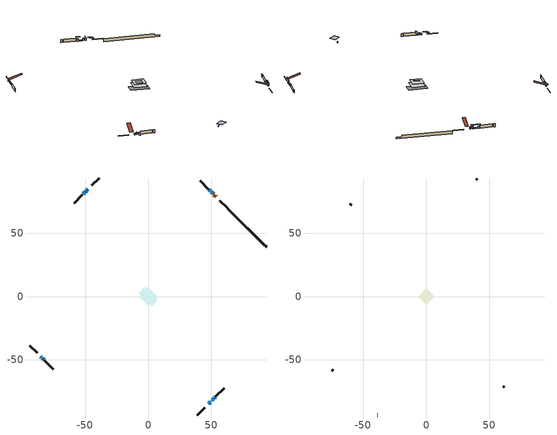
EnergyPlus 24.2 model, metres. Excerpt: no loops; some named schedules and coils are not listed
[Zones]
conditioned space
 floor adiabatic (AdiabaticFloorConstruction): -7.14,0 0,7.14 7.14,0 0,-7.14 z0.91
 floor foundation (Slab1 construction): -7.67,2.7 -2.7,7.67 7.67,-2.7 2.7,-7.67 z-1.48
 wall outside (RimJoist1 construction): 38.82,-93.73 44.57,-87.98 / -93.73,-38.82 -87.98,-44.57 / -38.82,93.73 -44.57,87.98 / 62.4,70.15 56.65,75.9 z0.91:1.21
 wall outside (AdiabaticWallConstruction 1): 53.5,79.05 52.8,79.76 / 52.14,80.41 51.55,81 z0.91:2.94
 wall outside (AdiabaticWallConstruction): -47.72,84.83 -48.1,84.45 z0.91:2.56; -84.83,-47.72 -84.51,-48.04 / 52.55,-80 52.87,-79.68 z0.91:1.77; -83.85,-48.7 -83.47,-49.08 / 49.63,-82.92 50.01,-82.54 z0.91:2.44; 50.89,81.66 49.63,82.92 / 47.72,-84.83 48.98,-83.57 z0.91:1.6; -82.82,-49.73 -82.44,-50.11 z0.91:1.8; 48.98,83.57 48.22,84.33 / -48.75,83.8 -49.55,83.01 z0.91:2.43; -50.2,82.35 -51.46,81.09 z0.91:2.49; 50.67,-81.88 51.89,-80.66 z0.91:2.94
 wall outside (Wall1 construction): 53.53,-79.02 60.11,-72.45 / -81.78,-50.77 -75.21,-57.34 / -52.11,80.44 -58.69,73.86 / 47.57,84.99 40.99,91.56 z0.91:3.35
 wall foundation (FoundationWall1 construction): 63.06,69.49,-1.48 63.06,69.49,0.91 90.66,41.89,0.91 90.66,41.89,-0.04 93.73,38.82,-0.04 93.73,38.82,-1.48
 window (WindowConstruction 8): -47.72,84.83 -48.1,84.45 z0.91:2.56
 window (WindowConstruction 6): -84.83,-47.72 -84.51,-48.04 z0.91:1.77
 window (WindowConstruction 7): -83.85,-48.7 -83.47,-49.08 z0.91:2.43
 window (WindowConstruction 10): 50.89,81.66 49.63,82.92 z0.91:1.6
 window (WindowConstruction 11): 47.72,-84.83 48.98,-83.57 z0.91:1.6
 window (WindowConstruction 9): -82.82,-49.73 -82.44,-50.11 z0.91:1.8
 window (WindowConstruction): 48.98,83.57 48.22,84.33 z0.91:2.43
 window (WindowConstruction 1): -48.75,83.8 -49.54,83.01 z0.91:2.43
 window (WindowConstruction 2): -50.2,82.35 -51.46,81.09 z0.91:2.49
 window (WindowConstruction 3): 49.64,-82.92 50.01,-82.54 z0.91:2.43
 window (WindowConstruction 4): 50.67,-81.88 51.89,-80.66 z0.91:2.94
 window (WindowConstruction 5): 52.55,-80 52.87,-79.68 z0.91:1.77
 door (Door): 53.5,79.05 52.8,79.75 z0.91:2.94
 door (Door 1): 52.14,80.41 51.55,81 z0.91:2.94
 ceiling adiabatic (AdiabaticFloorConstruction): 0,-7.14 7.14,0 0,7.14 -7.14,0 z0.91
attic - vented
 floor to conditioned space (Floor1 construction Reversed): -3.24,0 0,3.24 3.24,0 0,-3.24 z3.35
 floor to conditioned space (Floor2 construction Reversed): -6.37,0 0,6.37 6.37,0 0,-6.37 z3.35
 wall outside (AdiabaticWallConstruction): -38.82,-93.73 -38.29,-93.73 z0.91:1.8
 wall outside (Wall2 construction): 60.76,-71.79 61.61,-70.94 / -74.55,-58 -73.7,-58.85 / -59.35,73.2 -60.2,72.35 / 40.33,92.22 39.48,93.07 z0.91:3.35
 window (WindowConstruction 12): -38.82,-93.73 -38.29,-93.73 z0.91:1.8
 roof outside (Roof1 construction): 47.06,-85.49,3.35 40.11,-78.54,6.63 38.28,-80.37,6.63 45.23,-87.32,3.35; -85.49,-47.06,3.35 -78.54,-40.11,6.63 -80.37,-38.28,6.63 -87.32,-45.23,3.35; -47.06,85.49,3.35 -40.11,78.54,6.63 -38.28,80.37,6.63 -45.23,87.32,3.35; 54.16,78.39,3.35 47.21,71.44,6.63 49.04,69.6,6.63 55.99,76.56,3.35
shading: -35.63,-93.73 -41.48,-93.73 -41.48,-98.5 -35.63,-98.5 z4.46; -48.15,84.4 -47.66,84.89 -48.74,85.96 -49.23,85.47 z2.64; -84.37,-48.19 -84.97,-47.58 -85.26,-47.87 -84.66,-48.48 z1.97; -83.33,-49.22 -83.99,-48.56 -84.28,-48.85 -83.62,-49.51 z2.64; 47.75,84.8 52.77,79.78 53.06,80.07 48.04,85.09 z4.26; 50.86,-81.69 45.84,-86.71 46.13,-87 51.15,-81.98 z4.26; -82.23,-50.32 -83.03,-49.52 -86.4,-52.9 -85.6,-53.7 z2.1; 48.08,84.47 49.12,83.43 49.41,83.72 48.37,84.76 z2.64; -49.69,82.86 -48.61,83.94 -48.9,84.23 -49.98,83.16 z2.64; -51.6,80.95 -50.06,82.49 -50.35,82.78 -51.89,81.24 z2.69; 50.15,-82.4 49.49,-83.06 49.78,-83.35 50.45,-82.69 z2.64; 52.03,-80.52 50.53,-82.02 50.82,-82.31 52.32,-80.81 z3.14; 53.01,-79.54 52.41,-80.14 52.7,-80.44 53.31,-79.83 z1.97
[Building]
Building 1: Terrain=Suburbs
[Site:Location]
Quebec Intl AP_QC: Latitude {deg}=46.8; Longitude {deg}=-71.38; Time Zone {hr}=-5; Elevation {m}=74; Keep Site Location Information=Yes
[Site:GroundTemperature:Shallow]
0.0108218, -2.24938, -2.43038, -1.3578, 2.94801, 7.23376, 10.9493, 13.303, 13.5029, 11.5886, 7.96783, 3.81355
[Site:WaterMainsTemperature]
Calculation Method=Schedule; Temperature Schedule=mains temperature schedule
[Material] Roughness=Rough; Thermal Absorptance=0.9
Name | Thickness {m} | Conductivity {W/m-K} | Density {kg/m3} | Specific Heat {J/kg-K} | Solar Absorptance | Visible Absorptance
asphalt or fiberglass shingles | 0.00635 | 0.162714 | 1121.4 | 1465.45 | 0.4 | 0.4
ceiling loosefill ins | 0.169333 | 0.0480833 | 16.02 | 1046.75 | 0.7 | 0.7
ceiling loosefill ins 1 | 0.254 | 0.0480833 | 16.02 | 1046.75 | 0.7 | 0.7
ceiling stud and cavity | 0.1397 | 0.15316 | 65.682 | 1177.47 | 0.7 | 0.7
ceiling stud and cavity 1 | 0.1397 | 0.550941 | 65.682 | 1177.47 | 0.7 | 0.7
concrete 4.0 in. | 0.1016 | 1.803125 | 2242.8 | 837.4 | 0.7 | 0.7
concrete 8.0 in. | 0.2032 | 1.803125 | 2242.8 | 837.4 | 0.7 | 0.7
door material | 0.04445 | 0.0451087 | 512.64 | 1214.23 | 0.7 | 0.7
exterior vertical ins | 0.0354312 | 0.029427 | 32.04 | 1214.23 | 0.7 | 0.7
floor covering | 0.0127 | 0.0433444 | 54.468 | 1339.84 | 0.6 | 0.6
floor rigid ins; wall rigid ins 1 | 0.512978 | 0.029427 | 32.04 | 1214.23 | 0.7 | 0.7
floor stud and cavity | 0.1397 | 1.75129 | 37.0049 | 1207.88 | 0.7 | 0.7
furniture material conditioned space 1 | 0.1524 | 0.115458 | 640.8 | 1214.23 | 0.6 | 0.6
gypsum board | 0.0127 | 0.160291 | 801 | 837.4 | 0.6 | 0.6
gypsum board 1 | 0.0127 | 0.160291 | 801 | 837.4 | 0.7 | 0.7
osb sheathing 0.5 in. | 0.0127 | 0.115458 | 512.64 | 1214.23 | 0.7 | 0.7
osb sheathing 0.75 in. | 0.01905 | 0.115458 | 512.64 | 1214.23 | 0.7 | 0.7
osb sheathing 2.0 in. | 0.0508 | 0.115458 | 512.64 | 1214.23 | 0.7 | 0.7
rim joist rigid ins | 0.103632 | 0.029427 | 32.04 | 1214.23 | 0.7 | 0.7
rim joist stud and cavity | 0.0508 | 0.0617007 | 125.044 | 1163.47 | 0.6 | 0.6
wall rigid ins | 0.051816 | 0.029427 | 32.04 | 1214.23 | 0.7 | 0.7
wall stud and cavity | 0.1397 | 0.217369 | 139.0536 | 1170.24 | 0.7 | 0.7
wall stud and cavity 1 | 0.0889 | 6.1454 | 50.32683 | 1063.81 | 0.6 | 0.6
wall stud and cavity 2 | 0.0889 | 0.380278 | 52.3479 | 1209.89 | 0.7 | 0.7
wall stud and cavity 3 | 0.0889 | 0.391764 | 83.0341 | 1211.67 | 0.7 | 0.7
wood siding | 0.0254 | 0.102417 | 544.68 | 1172.36 | 0.4 | 0.4
wood siding 1 | 0.00254 | 0.102417 | 544.68 | 1172.36 | 0.4 | 0.4
wood siding 2; wood siding 3; wood siding 4 | 0.0254 | 0.102417 | 544.68 | 1172.36 | 0.7 | 0.7
[WindowMaterial:SimpleGlazingSystem]
Name | U-Factor {W/m2-K} | Solar Heat Gain Coefficient
WindowMaterial | 2.99685 | 0.52
WindowMaterial 1 | 2.929848 | 0.61
WindowMaterial 2 | 2.906 | 0.64
WindowMaterial 3 | 2.97868 | 0.59
WindowMaterial 4 | 3.026374 | 0.45
WindowMaterial 5 | 2.97414 | 0.62
WindowMaterial 6 | 2.992306 | 0.59
WindowMaterial 7 | 3.03659 | 0.47
[Construction]
AdiabaticFloorConstruction: floor stud and cavity, floor rigid ins, osb sheathing 0.75 in., floor covering
AdiabaticWallConstruction: wood siding 3, wall rigid ins 1, wall stud and cavity 2, gypsum board
AdiabaticWallConstruction 1: wood siding 4, wall rigid ins 1, wall stud and cavity 2, gypsum board
Door; Door 1: door material
Floor1 construction Reversed: gypsum board, ceiling stud and cavity, ceiling loosefill ins
Floor2 construction Reversed: gypsum board, ceiling stud and cavity 1, ceiling loosefill ins 1
FoundationWall1 construction: concrete 8.0 in., gypsum board 1
furniture construction conditioned space 1: furniture material conditioned space 1
PartitionWallConstruction: gypsum board, wall stud and cavity 3, gypsum board
RimJoist1 construction: wood siding 2, rim joist rigid ins, osb sheathing 2.0 in., rim joist stud and cavity
Roof1 construction: asphalt or fiberglass shingles
Slab1 construction: concrete 4.0 in.
Wall1 construction: wood siding, wall rigid ins, osb sheathing 0.5 in., wall stud and cavity, gypsum board
Wall2 construction: wood siding 1, wall stud and cavity 1
WindowConstruction; WindowConstruction 3; WindowConstruction 7: WindowMaterial
WindowConstruction 1: WindowMaterial 1
WindowConstruction 10; WindowConstruction 11: WindowMaterial 7
WindowConstruction 12; WindowConstruction 9: WindowMaterial 6
WindowConstruction 2: WindowMaterial 2
WindowConstruction 4: WindowMaterial 3
WindowConstruction 5; WindowConstruction 6: WindowMaterial 4
WindowConstruction 8: WindowMaterial 5
[Zone] Multiplier=1; Part of Total Floor Area=Yes
Name | Volume {m3}
attic - vented | 54.4534
conditioned space | 520.9
[Space]
Name | Zone | Volume {m3}
attic - vented 1 | attic - vented | 54.4534
conditioned space 1 | conditioned space | 520.9
[ZoneInfiltration:EffectiveLeakageArea]
infil attic - vented 1: Zone or Space=attic - vented 1; Schedule=Always On Discrete; Effective Air Leakage Area {cm2}=3773.54; Stack Coefficient=0.000397604; Wind Coefficient=1.34724e-05
[ZoneMixing]
whole house fan mix: Zone or Space=attic - vented; Schedule=Always On Continuous; Design Flow Rate Calculation Method=Flow/Zone; Design Flow Rate {m3/s}=0; Source Zone or Space=conditioned space
[SurfaceProperty:ExposedFoundationPerimeter]
Slab1: Exposed Perimeter Calculation Method=TotalExposedPerimeter; Total Exposed Perimeter {m}=43.374
[InternalMass] Zone or ZoneList=conditioned space; Space or SpaceList=conditioned space 1
Name | Construction | Surface Area {m2}
furniture mass conditioned space 1 | furniture construction conditioned space 1 | 82.012
partition wall mass | PartitionWallConstruction | 205.03
[Lights]
interior lighting: Zone or ZoneList or Space or SpaceList=conditioned space 1; Schedule=interior lighting schedule; Design Level Calculation Method=LightingLevel; Lighting Level {W}=343.2; Return Air Fraction=0; Fraction Radiant=0.6; Fraction Visible=0.2; Fraction Replaceable=1
[People]
occupants: Zone or ZoneList or Space or SpaceList=conditioned space 1; Number of People Schedule=occupants schedule; Number of People Calculation Method=People; Number of People=3; Fraction Radiant=0.314171; Sensible Heat Fraction=0.56303; Activity Level Schedule=occupants activity schedule; Carbon Dioxide Generation Rate {m3/s-W}=0; Enable ASHRAE 55 Comfort Warnings=No; Mean Radiant Temperature Calculation Type=EnclosureAveraged
[ElectricEquipment] Zone or ZoneList or Space or SpaceList=conditioned space 1; Design Level Calculation Method=EquipmentLevel
Name | Schedule | Design Level {W} | Fraction Latent | Fraction Radiant | Fraction Lost
clothes dryer | clothes dryer schedule | 140.772 | 0.015 | 0.081 | 0.85
clothes washer | clothes washer schedule | 32.1985 | 0.03 | 0.162 | 0.7
cooking range | cooking range schedule | 215.147 | 0.08 | 0.432 | 0.2
dishwasher | dishwasher schedule | 66.8632 | 0.3 | 0.18 | 0.4
fridge | fridge schedule | 72.9452 | 0 | 0.6 | 0
mech vent house fan | mech vent house fan schedule | 19.9167 | 0 | 0 | 0.5
mech vent house fan cfis | mech vent house fan cfis schedule | 0 | 0 | 0 | 0
mech vent range fan 0 | mech vent range fan 0 schedule | 57 | 0 | 0 | 1
misc plug loads | misc plug loads schedule | 494.7 | 0.045 | 0.513 | 0.1
whole house fan | Always On Discrete | 0 | 0 | 0 | 1
[OtherEquipment] Zone or ZoneList or Space or SpaceList=conditioned space 1; Design Level Calculation Method=EquipmentLevel
Name | Fuel Type | Schedule | Design Level {W} | Fraction Latent | Fraction Radiant | Fraction Lost
clothes dryer 1 | Electricity | clothes dryer schedule | 0 | 0.015 | 0.081 | 0.85
cooking range 1 | Electricity | cooking range schedule | 0 | 0.08 | 0.432 | 0.2
general water use latent | None | general water use schedule | 62.594 | 1 | 0 | 0
general water use sensible | None | general water use schedule | -61.6891 | 0 | 0.6 | 0
mech vent house fan latent load | None | Always On Discrete | 0 | 1 | 0 | 0
mech vent house fan sensible load | None | Always On Discrete | 0 | 0 | 0 | 0
water heater energy adjustment1 | Electricity | Always On Discrete | 0.01 | 0 | 0 | 1
[ZoneInfiltration:DesignFlowRate] Zone or ZoneList or Space or SpaceList=conditioned space 1; Schedule=Always On Discrete; Design Flow Rate Calculation Method=Flow/Zone; Design Flow Rate {m3/s}=0
infil flow; natural vent flow; whole house fan flow
[ZoneControl:Thermostat]
conditioned space Thermostat: Zone or ZoneList=conditioned space; Control Type Schedule=conditioned space Thermostat Schedule; Control 1=conditioned space temperature setpoint; Temperature Difference Between Cutout And Setpoint {deltaC}=0
[ThermostatSetpoint:DualSetpoint]
conditioned space temperature setpoint: Heating Setpoint Temperature Schedule=heating setpoint; Cooling Setpoint Temperature Schedule=cooling setpoint
[AirLoopHVAC:UnitarySystem]
unit heater unitary system: Control Type=Load; Controlling Zone or Thermostat Location=conditioned space; Dehumidification Control Type=None; Availability Schedule=Always On Discrete; Supply Fan=unit heater supply fan; Fan Placement=BlowThrough; Supply Air Fan Operating Mode Schedule=unit heater auto fan schedule; Heating Coil=unit heater htg coil; DX Heating Coil Sizing Ratio=1; Use DOAS DX Cooling Coil=No; Minimum Supply Air Temperature {C}=2; Latent Load Control=SensibleOnlyLoadControl; Cooling Supply Air Flow Rate Method=None; Heating Supply Air Flow Rate Method=SupplyAirFlowRate; Heating Supply Air Flow Rate {m3/s}=0.433248; No Load Supply Air Flow Rate Method=SupplyAirFlowRate; No Load Supply Air Flow Rate {m3/s}=0; No Load Supply Air Flow Rate Control Set To Low Speed=Yes; Maximum Supply Air Temperature {C}=48.8889; Maximum Outdoor Dry-Bulb Temperature for Supplemental Heater Operation {C}=21; Ancillary On-Cycle Electric Power {W}=0; Ancillary Off-Cycle Electric Power {W}=0
[Zone equipment]
conditioned space: unit heater unitary system
[Foundation:Kiva]
Foundation Kiva 1: Initial Indoor Air Temperature {C}=18; Wall Height Above Grade {m}=0.910011; Wall Depth Below Slab {m}=0.2032; Custom Block Material Name 1=exterior vertical ins; Custom Block Depth 1 {m}=2.39; Custom Block X Position 1 {m}=0.2159; Custom Block Z Position 1 {m}=0
[Foundation:Kiva:Settings]
Soil Conductivity {W/m-K}=0.849921; Soil Density {kg/m3}=1842.3; Soil Specific Heat {J/kg-K}=418.7; Ground Solar Absorptivity=0.9; Ground Thermal Absorptivity=0.9; Ground Surface Roughness {m}=0.03; Far-Field Width {m}=40; Deep-Ground Boundary Condition=ZeroFlux; Deep-Ground Depth {m}=40; Minimum Cell Dimension {m}=0.2; Maximum Cell Growth Coefficient=3; Simulation Timestep=Timestep
[Exterior:Lights]
exterior lighting: Schedule=exterior lighting schedule; Design Level {W}=75.6
[EnergyManagementSystem:Sensor] Output:Variable or Output:Meter Index Key=conditioned space
Name | Output:Variable or Output:Meter
conditioned_space_clg_unmet_s | Zone Cooling Setpoint Not Met Time
conditioned_space_htg_unmet_s | Zone Heating Setpoint Not Met Time
fridge_tin_s; tin_s; tin_s_1 | Zone Mean Air Temperature
tout_s | Zone Outdoor Air Drybulb Temperature
win_s | Zone Air Humidity Ratio
[Schedule:Constant]
Name | Hourly Value
Always On Continuous; mech vent house fan schedule; mech vent house fan cfis schedule; Always On Discrete | 1
occupants activity schedule | 117.228
fridge schedule; unit heater auto fan schedule | 0
[Schedule:Week:Daily]
interior lighting schedule Week Rule - Jan1-Jan27: interior lighting schedule day, interior lighting schedule day, interior lighting schedule day, interior lighting schedule day, interior lighting schedule day, interior lighting schedule day, interior lighting schedule day, interior lighting schedule default day, interior lighting schedule default day, interior lighting schedule default day, interior lighting schedule default day, interior lighting schedule default day
interior lighting schedule Week Rule - Jan28-Feb3: interior lighting schedule day, interior lighting schedule day, interior lighting schedule day, interior lighting schedule day, interior lighting schedule day 1, interior lighting schedule day 1, interior lighting schedule day 1, interior lighting schedule default day, interior lighting schedule default day, interior lighting schedule default day, interior lighting schedule default day, interior lighting schedule default day
interior lighting schedule Week Rule - Feb4-Feb24: interior lighting schedule day 1, interior lighting schedule day 1, interior lighting schedule day 1, interior lighting schedule day 1, interior lighting schedule day 1, interior lighting schedule day 1, interior lighting schedule day 1, interior lighting schedule default day, interior lighting schedule default day, interior lighting schedule default day, interior lighting schedule default day, interior lighting schedule default day
interior lighting schedule Week Rule - Feb25-Mar3: interior lighting schedule day 1, interior lighting schedule day 1, interior lighting schedule day 1, interior lighting schedule day 1, interior lighting schedule day 2, interior lighting schedule day 2, interior lighting schedule day 2, interior lighting schedule default day, interior lighting schedule default day, interior lighting schedule default day, interior lighting schedule default day, interior lighting schedule default day
interior lighting schedule Week Rule - Mar4-Mar31: interior lighting schedule day 2, interior lighting schedule day 2, interior lighting schedule day 2, interior lighting schedule day 2, interior lighting schedule day 2, interior lighting schedule day 2, interior lighting schedule day 2, interior lighting schedule default day, interior lighting schedule default day, interior lighting schedule default day, interior lighting schedule default day, interior lighting schedule default day
interior lighting schedule Week Rule - Apr1-Apr28: interior lighting schedule day 3, interior lighting schedule day 3, interior lighting schedule day 3, interior lighting schedule day 3, interior lighting schedule day 3, interior lighting schedule day 3, interior lighting schedule day 3, interior lighting schedule default day, interior lighting schedule default day, interior lighting schedule default day, interior lighting schedule default day, interior lighting schedule default day
interior lighting schedule Week Rule - Apr29-May5: interior lighting schedule day 3, interior lighting schedule day 3, interior lighting schedule day 4, interior lighting schedule day 4, interior lighting schedule day 4, interior lighting schedule day 4, interior lighting schedule day 4, interior lighting schedule default day, interior lighting schedule default day, interior lighting schedule default day, interior lighting schedule default day, interior lighting schedule default day
interior lighting schedule Week Rule - May6-May26: interior lighting schedule day 4, interior lighting schedule day 4, interior lighting schedule day 4, interior lighting schedule day 4, interior lighting schedule day 4, interior lighting schedule day 4, interior lighting schedule day 4, interior lighting schedule default day, interior lighting schedule default day, interior lighting schedule default day, interior lighting schedule default day, interior lighting schedule default day
interior lighting schedule Week Rule - May27-Jun2: interior lighting schedule day 4, interior lighting schedule day 4, interior lighting schedule day 4, interior lighting schedule day 4, interior lighting schedule day 4, interior lighting schedule day 5, interior lighting schedule day 5, interior lighting schedule default day, interior lighting schedule default day, interior lighting schedule default day, interior lighting schedule default day, interior lighting schedule default day
interior lighting schedule Week Rule - Jun3-Jun30: interior lighting schedule day 5, interior lighting schedule day 5, interior lighting schedule day 5, interior lighting schedule day 5, interior lighting schedule day 5, interior lighting schedule day 5, interior lighting schedule day 5, interior lighting schedule default day, interior lighting schedule default day, interior lighting schedule default day, interior lighting schedule default day, interior lighting schedule default day
interior lighting schedule Week Rule - Jul1-Jul28: interior lighting schedule day 6, interior lighting schedule day 6, interior lighting schedule day 6, interior lighting schedule day 6, interior lighting schedule day 6, interior lighting schedule day 6, interior lighting schedule day 6, interior lighting schedule default day, interior lighting schedule default day, interior lighting schedule default day, interior lighting schedule default day, interior lighting schedule default day
interior lighting schedule Week Rule - Jul29-Aug4: interior lighting schedule day 6, interior lighting schedule day 6, interior lighting schedule day 6, interior lighting schedule day 7, interior lighting schedule day 7, interior lighting schedule day 7, interior lighting schedule day 7, interior lighting schedule default day, interior lighting schedule default day, interior lighting schedule default day, interior lighting schedule default day, interior lighting schedule default day
interior lighting schedule Week Rule - Aug5-Aug25: interior lighting schedule day 7, interior lighting schedule day 7, interior lighting schedule day 7, interior lighting schedule day 7, interior lighting schedule day 7, interior lighting schedule day 7, interior lighting schedule day 7, interior lighting schedule default day, interior lighting schedule default day, interior lighting schedule default day, interior lighting schedule default day, interior lighting schedule default day
interior lighting schedule Week Rule - Aug26-Sep1: interior lighting schedule day 7, interior lighting schedule day 7, interior lighting schedule day 7, interior lighting schedule day 7, interior lighting schedule day 7, interior lighting schedule day 7, interior lighting schedule day 8, interior lighting schedule default day, interior lighting schedule default day, interior lighting schedule default day, interior lighting schedule default day, interior lighting schedule default day
interior lighting schedule Week Rule - Sep2-Sep29: interior lighting schedule day 8, interior lighting schedule day 8, interior lighting schedule day 8, interior lighting schedule day 8, interior lighting schedule day 8, interior lighting schedule day 8, interior lighting schedule day 8, interior lighting schedule default day, interior lighting schedule default day, interior lighting schedule default day, interior lighting schedule default day, interior lighting schedule default day
interior lighting schedule Week Rule - Sep30-Oct6: interior lighting schedule day 8, interior lighting schedule day 9, interior lighting schedule day 9, interior lighting schedule day 9, interior lighting schedule day 9, interior lighting schedule day 9, interior lighting schedule day 9, interior lighting schedule default day, interior lighting schedule default day, interior lighting schedule default day, interior lighting schedule default day, interior lighting schedule default day
interior lighting schedule Week Rule - Oct7-Oct27: interior lighting schedule day 9, interior lighting schedule day 9, interior lighting schedule day 9, interior lighting schedule day 9, interior lighting schedule day 9, interior lighting schedule day 9, interior lighting schedule day 9, interior lighting schedule default day, interior lighting schedule default day, interior lighting schedule default day, interior lighting schedule default day, interior lighting schedule default day
interior lighting schedule Week Rule - Oct28-Nov3: interior lighting schedule day 9, interior lighting schedule day 9, interior lighting schedule day 9, interior lighting schedule day 9, interior lighting schedule day 10, interior lighting schedule day 10, interior lighting schedule day 10, interior lighting schedule default day, interior lighting schedule default day, interior lighting schedule default day, interior lighting schedule default day, interior lighting schedule default day
interior lighting schedule Week Rule - Nov4-Nov24: interior lighting schedule day 10, interior lighting schedule day 10, interior lighting schedule day 10, interior lighting schedule day 10, interior lighting schedule day 10, interior lighting schedule day 10, interior lighting schedule day 10, interior lighting schedule default day, interior lighting schedule default day, interior lighting schedule default day, interior lighting schedule default day, interior lighting schedule default day
interior lighting schedule Week Rule - Nov25-Dec1: interior lighting schedule day 10, interior lighting schedule day 10, interior lighting schedule day 10, interior lighting schedule day 10, interior lighting schedule day 10, interior lighting schedule day 10, interior lighting schedule day 11, interior lighting schedule default day, interior lighting schedule default day, interior lighting schedule default day, interior lighting schedule default day, interior lighting schedule default day
interior lighting schedule Week Rule - Dec2-Dec31: interior lighting schedule day 11, interior lighting schedule day 11, interior lighting schedule day 11, interior lighting schedule day 11, interior lighting schedule day 11, interior lighting schedule day 11, interior lighting schedule day 11, interior lighting schedule default day, interior lighting schedule default day, interior lighting schedule default day, interior lighting schedule default day, interior lighting schedule default day
occupants schedule Week Rule - Jan1-Dec31: occupants schedule day, occupants schedule day, occupants schedule day, occupants schedule day, occupants schedule day, occupants schedule day, occupants schedule day, occupants schedule default day, occupants schedule default day, occupants schedule default day, occupants schedule default day, occupants schedule default day
clothes dryer schedule Week Rule - Jan1-Dec31: clothes dryer schedule day, clothes dryer schedule day, clothes dryer schedule day, clothes dryer schedule day, clothes dryer schedule day, clothes dryer schedule day, clothes dryer schedule day, clothes dryer schedule default day, clothes dryer schedule default day, clothes dryer schedule default day, clothes dryer schedule default day, clothes dryer schedule default day
clothes washer schedule Week Rule - Jan1-Dec31: clothes washer schedule day, clothes washer schedule day, clothes washer schedule day, clothes washer schedule day, clothes washer schedule day, clothes washer schedule day, clothes washer schedule day, clothes washer schedule default day, clothes washer schedule default day, clothes washer schedule default day, clothes washer schedule default day, clothes washer schedule default day
cooking range schedule Week Rule - Jan1-Dec31: cooking range schedule day, cooking range schedule day, cooking range schedule day, cooking range schedule day, cooking range schedule day, cooking range schedule day, cooking range schedule day, cooking range schedule default day, cooking range schedule default day, cooking range schedule default day, cooking range schedule default day, cooking range schedule default day
dishwasher schedule Week Rule - Jan1-Dec31: dishwasher schedule day, dishwasher schedule day, dishwasher schedule day, dishwasher schedule day, dishwasher schedule day, dishwasher schedule day, dishwasher schedule day, dishwasher schedule default day, dishwasher schedule default day, dishwasher schedule default day, dishwasher schedule default day, dishwasher schedule default day
mech vent range fan 0 schedule Week Rule - Jan1-Dec31: mech vent range fan 0 schedule day, mech vent range fan 0 schedule day, mech vent range fan 0 schedule day, mech vent range fan 0 schedule day, mech vent range fan 0 schedule day, mech vent range fan 0 schedule day, mech vent range fan 0 schedule day, mech vent range fan 0 schedule default day, mech vent range fan 0 schedule default day, mech vent range fan 0 schedule default day, mech vent range fan 0 schedule default day, mech vent range fan 0 schedule default day
misc plug loads schedule Week Rule - Jan1-Dec31: misc plug loads schedule day, misc plug loads schedule day, misc plug loads schedule day, misc plug loads schedule day, misc plug loads schedule day, misc plug loads schedule day, misc plug loads schedule day, misc plug loads schedule default day, misc plug loads schedule default day, misc plug loads schedule default day, misc plug loads schedule default day, misc plug loads schedule default day
general water use schedule Week Rule - Jan1-Dec31: general water use schedule day, general water use schedule day, general water use schedule day, general water use schedule day, general water use schedule day, general water use schedule day, general water use schedule day, general water use schedule default day, general water use schedule default day, general water use schedule default day, general water use schedule default day, general water use schedule default day
exterior lighting schedule Week Rule - Jan1-Jan27: exterior lighting schedule day, exterior lighting schedule day, exterior lighting schedule day, exterior lighting schedule day, exterior lighting schedule day, exterior lighting schedule day, exterior lighting schedule day, exterior lighting schedule default day, exterior lighting schedule default day, exterior lighting schedule default day, exterior lighting schedule default day, exterior lighting schedule default day
exterior lighting schedule Week Rule - Jan28-Feb3: exterior lighting schedule day, exterior lighting schedule day, exterior lighting schedule day, exterior lighting schedule day, exterior lighting schedule day 1, exterior lighting schedule day 1, exterior lighting schedule day 1, exterior lighting schedule default day, exterior lighting schedule default day, exterior lighting schedule default day, exterior lighting schedule default day, exterior lighting schedule default day
exterior lighting schedule Week Rule - Feb4-Feb24: exterior lighting schedule day 1, exterior lighting schedule day 1, exterior lighting schedule day 1, exterior lighting schedule day 1, exterior lighting schedule day 1, exterior lighting schedule day 1, exterior lighting schedule day 1, exterior lighting schedule default day, exterior lighting schedule default day, exterior lighting schedule default day, exterior lighting schedule default day, exterior lighting schedule default day
exterior lighting schedule Week Rule - Feb25-Mar3: exterior lighting schedule day 1, exterior lighting schedule day 1, exterior lighting schedule day 1, exterior lighting schedule day 1, exterior lighting schedule day 2, exterior lighting schedule day 2, exterior lighting schedule day 2, exterior lighting schedule default day, exterior lighting schedule default day, exterior lighting schedule default day, exterior lighting schedule default day, exterior lighting schedule default day
exterior lighting schedule Week Rule - Mar4-Mar31: exterior lighting schedule day 2, exterior lighting schedule day 2, exterior lighting schedule day 2, exterior lighting schedule day 2, exterior lighting schedule day 2, exterior lighting schedule day 2, exterior lighting schedule day 2, exterior lighting schedule default day, exterior lighting schedule default day, exterior lighting schedule default day, exterior lighting schedule default day, exterior lighting schedule default day
exterior lighting schedule Week Rule - Apr1-Apr28: exterior lighting schedule day 3, exterior lighting schedule day 3, exterior lighting schedule day 3, exterior lighting schedule day 3, exterior lighting schedule day 3, exterior lighting schedule day 3, exterior lighting schedule day 3, exterior lighting schedule default day, exterior lighting schedule default day, exterior lighting schedule default day, exterior lighting schedule default day, exterior lighting schedule default day
exterior lighting schedule Week Rule - Apr29-May5: exterior lighting schedule day 3, exterior lighting schedule day 3, exterior lighting schedule day 4, exterior lighting schedule day 4, exterior lighting schedule day 4, exterior lighting schedule day 4, exterior lighting schedule day 4, exterior lighting schedule default day, exterior lighting schedule default day, exterior lighting schedule default day, exterior lighting schedule default day, exterior lighting schedule default day
exterior lighting schedule Week Rule - May6-May26: exterior lighting schedule day 4, exterior lighting schedule day 4, exterior lighting schedule day 4, exterior lighting schedule day 4, exterior lighting schedule day 4, exterior lighting schedule day 4, exterior lighting schedule day 4, exterior lighting schedule default day, exterior lighting schedule default day, exterior lighting schedule default day, exterior lighting schedule default day, exterior lighting schedule default day
exterior lighting schedule Week Rule - May27-Jun2: exterior lighting schedule day 4, exterior lighting schedule day 4, exterior lighting schedule day 4, exterior lighting schedule day 4, exterior lighting schedule day 4, exterior lighting schedule day 5, exterior lighting schedule day 5, exterior lighting schedule default day, exterior lighting schedule default day, exterior lighting schedule default day, exterior lighting schedule default day, exterior lighting schedule default day
exterior lighting schedule Week Rule - Jun3-Jun30: exterior lighting schedule day 5, exterior lighting schedule day 5, exterior lighting schedule day 5, exterior lighting schedule day 5, exterior lighting schedule day 5, exterior lighting schedule day 5, exterior lighting schedule day 5, exterior lighting schedule default day, exterior lighting schedule default day, exterior lighting schedule default day, exterior lighting schedule default day, exterior lighting schedule default day
exterior lighting schedule Week Rule - Jul1-Jul28: exterior lighting schedule day 6, exterior lighting schedule day 6, exterior lighting schedule day 6, exterior lighting schedule day 6, exterior lighting schedule day 6, exterior lighting schedule day 6, exterior lighting schedule day 6, exterior lighting schedule default day, exterior lighting schedule default day, exterior lighting schedule default day, exterior lighting schedule default day, exterior lighting schedule default day
exterior lighting schedule Week Rule - Jul29-Aug4: exterior lighting schedule day 6, exterior lighting schedule day 6, exterior lighting schedule day 6, exterior lighting schedule day 7, exterior lighting schedule day 7, exterior lighting schedule day 7, exterior lighting schedule day 7, exterior lighting schedule default day, exterior lighting schedule default day, exterior lighting schedule default day, exterior lighting schedule default day, exterior lighting schedule default day
exterior lighting schedule Week Rule - Aug5-Aug25: exterior lighting schedule day 7, exterior lighting schedule day 7, exterior lighting schedule day 7, exterior lighting schedule day 7, exterior lighting schedule day 7, exterior lighting schedule day 7, exterior lighting schedule day 7, exterior lighting schedule default day, exterior lighting schedule default day, exterior lighting schedule default day, exterior lighting schedule default day, exterior lighting schedule default day
exterior lighting schedule Week Rule - Aug26-Sep1: exterior lighting schedule day 7, exterior lighting schedule day 7, exterior lighting schedule day 7, exterior lighting schedule day 7, exterior lighting schedule day 7, exterior lighting schedule day 7, exterior lighting schedule day 8, exterior lighting schedule default day, exterior lighting schedule default day, exterior lighting schedule default day, exterior lighting schedule default day, exterior lighting schedule default day
exterior lighting schedule Week Rule - Sep2-Sep29: exterior lighting schedule day 8, exterior lighting schedule day 8, exterior lighting schedule day 8, exterior lighting schedule day 8, exterior lighting schedule day 8, exterior lighting schedule day 8, exterior lighting schedule day 8, exterior lighting schedule default day, exterior lighting schedule default day, exterior lighting schedule default day, exterior lighting schedule default day, exterior lighting schedule default day
[Schedule:Year]
interior lighting schedule: interior lighting schedule Week Rule - Jan1-Jan27, 1, 1, 1, 27, interior lighting schedule Week Rule - Jan28-Feb3, 1, 28, 2, 3, interior lighting schedule Week Rule - Feb4-Feb24, 2, 4, 2, 24, interior lighting schedule Week Rule - Feb25-Mar3, 2, 25, 3, 3, interior lighting schedule Week Rule - Mar4-Mar31, 3, 4, 3, 31, interior lighting schedule Week Rule - Apr1-Apr28, 4, 1, 4, 28, interior lighting schedule Week Rule - Apr29-May5, 4, 29, 5, 5, interior lighting schedule Week Rule - May6-May26, 5, 6, 5, 26, interior lighting schedule Week Rule - May27-Jun2, 5, 27, 6, 2, interior lighting schedule Week Rule - Jun3-Jun30, 6, 3, 6, 30, interior lighting schedule Week Rule - Jul1-Jul28, 7, 1, 7, 28, interior lighting schedule Week Rule - Jul29-Aug4, 7, 29, 8, 4, interior lighting schedule Week Rule - Aug5-Aug25, 8, 5, 8, 25, interior lighting schedule Week Rule - Aug26-Sep1, 8, 26, 9, 1, interior lighting schedule Week Rule - Sep2-Sep29, 9, 2, 9, 29, interior lighting schedule Week Rule - Sep30-Oct6, 9, 30, 10, 6, interior lighting schedule Week Rule - Oct7-Oct27, 10, 7, 10, 27, interior lighting schedule Week Rule - Oct28-Nov3, 10, 28, 11, 3, interior lighting schedule Week Rule - Nov4-Nov24, 11, 4, 11, 24, interior lighting schedule Week Rule - Nov25-Dec1, 11, 25, 12, 1, interior lighting schedule Week Rule - Dec2-Dec31, 12, 2, 12, 31
occupants schedule: occupants schedule Week Rule - Jan1-Dec31, 1, 1, 12, 31
clothes dryer schedule: clothes dryer schedule Week Rule - Jan1-Dec31, 1, 1, 12, 31
clothes washer schedule: clothes washer schedule Week Rule - Jan1-Dec31, 1, 1, 12, 31
cooking range schedule: cooking range schedule Week Rule - Jan1-Dec31, 1, 1, 12, 31
dishwasher schedule: dishwasher schedule Week Rule - Jan1-Dec31, 1, 1, 12, 31
mech vent range fan 0 schedule: mech vent range fan 0 schedule Week Rule - Jan1-Dec31, 1, 1, 12, 31
misc plug loads schedule: misc plug loads schedule Week Rule - Jan1-Dec31, 1, 1, 12, 31
general water use schedule: general water use schedule Week Rule - Jan1-Dec31, 1, 1, 12, 31
exterior lighting schedule: exterior lighting schedule Week Rule - Jan1-Jan27, 1, 1, 1, 27, exterior lighting schedule Week Rule - Jan28-Feb3, 1, 28, 2, 3, exterior lighting schedule Week Rule - Feb4-Feb24, 2, 4, 2, 24, exterior lighting schedule Week Rule - Feb25-Mar3, 2, 25, 3, 3, exterior lighting schedule Week Rule - Mar4-Mar31, 3, 4, 3, 31, exterior lighting schedule Week Rule - Apr1-Apr28, 4, 1, 4, 28, exterior lighting schedule Week Rule - Apr29-May5, 4, 29, 5, 5, exterior lighting schedule Week Rule - May6-May26, 5, 6, 5, 26, exterior lighting schedule Week Rule - May27-Jun2, 5, 27, 6, 2, exterior lighting schedule Week Rule - Jun3-Jun30, 6, 3, 6, 30, exterior lighting schedule Week Rule - Jul1-Jul28, 7, 1, 7, 28, exterior lighting schedule Week Rule - Jul29-Aug4, 7, 29, 8, 4, exterior lighting schedule Week Rule - Aug5-Aug25, 8, 5, 8, 25, exterior lighting schedule Week Rule - Aug26-Sep1, 8, 26, 9, 1, exterior lighting schedule Week Rule - Sep2-Sep29, 9, 2, 9, 29, exterior lighting schedule Week Rule - Sep30-Oct6, 9, 30, 10, 6, exterior lighting schedule Week Rule - Oct7-Oct27, 10, 7, 10, 27, exterior lighting schedule Week Rule - Oct28-Nov3, 10, 28, 11, 3, exterior lighting schedule Week Rule - Nov4-Nov24, 11, 4, 11, 24, exterior lighting schedule Week Rule - Nov25-Dec1, 11, 25, 12, 1, exterior lighting schedule Week Rule - Dec2-Dec31, 12, 2, 12, 31
[Schedule:Compact]
conditioned space Thermostat Schedule: Through: 12/31, For: AllDays, Until: 24:00, 4
mains temperature schedule: Through: 01/01, For: AllDays, Until: 24:00, 5.175, Through: 01/02, For: AllDays, Until: 24:00, 5.10167, Through: 01/03, For: AllDays, Until: 24:00, 5.02889, Through: 01/04, For: AllDays, Until: 24:00, 4.95778, Through: 01/05, For: AllDays, Until: 24:00, 4.88778, Through: 01/06, For: AllDays, Until: 24:00, 4.81833, Through: 01/07, For: AllDays, Until: 24:00, 4.75056, Through: 01/08, For: AllDays, Until: 24:00, 4.68389, Through: 01/09, For: AllDays, Until: 24:00, 4.61833, Through: 01/10, For: AllDays, Until: 24:00, 4.55389, Through: 01/11, For: AllDays, Until: 24:00, 4.49056, Through: 01/12, For: AllDays, Until: 24:00, 4.42889, Through: 01/13, For: AllDays, Until: 24:00, 4.36778, Through: 01/14, For: AllDays, Until: 24:00, 4.30889, Through: 01/15, For: AllDays, Until: 24:00, 4.25056, Through: 01/16, For: AllDays, Until: 24:00, 4.19389, Through: 01/17, For: AllDays, Until: 24:00, 4.13833, Through: 01/18, For: AllDays, Until: 24:00, 4.08444, Through: 01/19, For: AllDays, Until: 24:00, 4.03167, Through: 01/20, For: AllDays, Until: 24:00, 3.98056, Through: 01/21, For: AllDays, Until: 24:00, 3.93056, Through: 01/22, For: AllDays, Until: 24:00, 3.88222, Through: 01/23, For: AllDays, Until: 24:00, 3.835, Through: 01/24, For: AllDays, Until: 24:00, 3.78944, Through: 01/25, For: AllDays, Until: 24:00, 3.74556, Through: 01/26, For: AllDays, Until: 24:00, 3.70278, Through: 01/27, For: AllDays, Until: 24:00, 3.66167, Through: 01/28, For: AllDays, Until: 24:00, 3.62167, Through: 01/29, For: AllDays, Until: 24:00, 3.58389, Through: 01/30, For: AllDays, Until: 24:00, 3.54722, Through: 01/31, For: AllDays, Until: 24:00, 3.51167, Through: 02/01, For: AllDays, Until: 24:00, 3.47833, Through: 02/02, For: AllDays, Until: 24:00, 3.44611, Through: 02/03, For: AllDays, Until: 24:00, 3.41556, Through: 02/04, For: AllDays, Until: 24:00, 3.38667, Through: 02/05, For: AllDays, Until: 24:00, 3.35944, Through: 02/06, For: AllDays, Until: 24:00, 3.33389, Through: 02/07, For: AllDays, Until: 24:00, 3.30944, Through: 02/08, For: AllDays, Until: 24:00, 3.28667, Through: 02/09, For: AllDays, Until: 24:00, 3.26611, Through: 02/10, For: AllDays, Until: 24:00, 3.24667, Through: 02/11, For: AllDays, Until: 24:00, 3.22889, Through: 02/12, For: AllDays, Until: 24:00, 3.21278, Through: 02/13, For: AllDays, Until: 24:00, 3.19833, Through: 02/14, For: AllDays, Until: 24:00, 3.18556, Through: 02/15, For: AllDays, Until: 24:00, 3.17389, Through: 02/16, For: AllDays, Until: 24:00, 3.16444, Through: 02/17, For: AllDays, Until: 24:00, 3.15667, Through: 02/18, For: AllDays, Until: 24:00, 3.15056, Through: 02/19, For: AllDays, Until: 24:00, 3.14556, Through: 02/20, For: AllDays, Until: 24:00, 3.14278, Through: 02/21, For: AllDays, Until: 24:00, 3.14111, Through: 02/22, For: AllDays, Until: 24:00, 3.14167, Through: 02/23, For: AllDays, Until: 24:00, 3.14333, Through: 02/24, For: AllDays, Until: 24:00, 3.14722, Through: 02/25, For: AllDays, Until: 24:00, 3.15222, Through: 02/26, For: AllDays, Until: 24:00, 3.15944, Through: 02/27, For: AllDays, Until: 24:00, 3.16778, Through: 02/28, For: AllDays, Until: 24:00, 3.17778, Through: 03/01, For: AllDays, Until: 24:00, 3.18944, Through: 03/02, For: AllDays, Until: 24:00, 3.20333, Through: 03/03, For: AllDays, Until: 24:00, 3.21833, Through: 03/04, For: AllDays, Until: 24:00, 3.235, Through: 03/05, For: AllDays, Until: 24:00, 3.25333, Through: 03/06, For: AllDays, Until: 24:00, 3.27333, Through: 03/07, For: AllDays, Until: 24:00, 3.29444, Through: 03/08, For: AllDays, Until: 24:00, 3.31778, Through: 03/09, For: AllDays, Until: 24:00, 3.34222, Through: 03/10, For: AllDays, Until: 24:00, 3.36889, Through: 03/11, For: AllDays, Until: 24:00, 3.39667, Through: 03/12, For: AllDays, Until: 24:00, 3.42611, Through: 03/13, For: AllDays, Until: 24:00, 3.45722, Through: 03/14, For: AllDays, Until: 24:00, 3.49, Through: 03/15, For: AllDays, Until: 24:00, 3.52389, Through: 03/16, For: AllDays, Until: 24:00, 3.55944, Through: 03/17, For: AllDays, Until: 24:00, 3.59667, Through: 03/18, For: AllDays, Until: 24:00, 3.63556, Through: 03/19, For: AllDays, Until: 24:00, 3.67556, Through: 03/20, For: AllDays, Until: 24:00, 3.71722, Through: 03/21, For: AllDays, Until: 24:00, 3.76056, Through: 03/22, For: AllDays, Until: 24:00, 3.80556, Through: 03/23, For: AllDays, Until: 24:00, 3.85111, Through: 03/24, For: AllDays, Until: 24:00, 3.89889, Through: 03/25, For: AllDays, Until: 24:00, 3.94778, Through: 03/26, For: AllDays, Until: 24:00, 3.99833, Through: 03/27, For: AllDays, Until: 24:00, 4.05, Through: 03/28, For: AllDays, Until: 24:00, 4.10333, Through: 03/29, For: AllDays, Until: 24:00, 4.15778, Through: 03/30, For: AllDays, Until: 24:00, 4.21333, Through: 03/31, For: AllDays, Until: 24:00, 4.27056, Through: 04/01, For: AllDays, Until: 24:00, 4.32944, Through: 04/02, For: AllDays, Until: 24:00, 4.38889, Through: 04/03, For: AllDays, Until: 24:00, 4.45, Through: 04/04, For: AllDays, Until: 24:00, 4.51222, Through: 04/05, For: AllDays, Until: 24:00, 4.57611, Through: 04/06, For: AllDays, Until: 24:00, 4.64056, Through: 04/07, For: AllDays, Until: 24:00, 4.70667, Through: 04/08, For: AllDays, Until: 24:00, 4.77389, Through: 04/09, For: AllDays, Until: 24:00, 4.84222, Through: 04/10, For: AllDays, Until: 24:00, 4.91167, Through: 04/11, For: AllDays, Until: 24:00, 4.98278, Through: 04/12, For: AllDays, Until: 24:00, 5.05444, Through: 04/13, For: AllDays, Until: 24:00, 5.12722, Through: 04/14, For: AllDays, Until: 24:00, 5.20111, Through: 04/15, For: AllDays, Until: 24:00, 5.27611, Through: 04/16, For: AllDays, Until: 24:00, 5.35167, Through: 04/17, For: AllDays, Until: 24:00, 5.42889, Through: 04/18, For: AllDays, Until: 24:00, 5.50667, Through: 04/19, For: AllDays, Until: 24:00, 5.58556, Through: 04/20, For: AllDays, Until: 24:00, 5.665, Through: 04/21, For: AllDays, Until: 24:00, 5.74611, Through: 04/22, For: AllDays, Until: 24:00, 5.82722, Through: 04/23, For: AllDays, Until: 24:00, 5.91, Through: 04/24, For: AllDays, Until: 24:00, 5.99278, Through: 04/25, For: AllDays, Until: 24:00, 6.07722, Through: 04/26, For: AllDays, Until: 24:00, 6.16167, Through: 04/27, For: AllDays, Until: 24:00, 6.24722, Through: 04/28, For: AllDays, Until: 24:00, 6.33389, Through: 04/29, For: AllDays, Until: 24:00, 6.42056, Through: 04/30, For: AllDays, Until: 24:00, 6.50833, Through: 05/01, For: AllDays, Until: 24:00, 6.59667, Through: 05/02, For: AllDays, Until: 24:00, 6.68556, Through: 05/03, For: AllDays, Until: 24:00, 6.775, Through: 05/04, For: AllDays, Until: 24:00, 6.86556, Through: 05/05, For: AllDays, Until: 24:00, 6.95611, Through: 05/06, For: AllDays, Until: 24:00, 7.04722, Through: 05/07, For: AllDays, Until: 24:00, 7.13889, Through: 05/08, For: AllDays, Until: 24:00, 7.23111, Through: 05/09, For: AllDays, Until: 24:00, 7.32333, Through: 05/10, For: AllDays, Until: 24:00, 7.41667, Through: 05/11, For: AllDays, Until: 24:00, 7.51, Through: 05/12, For: AllDays, Until: 24:00, 7.60389, Through: 05/13, For: AllDays, Until: 24:00, 7.69778, Through: 05/14, For: AllDays, Until: 24:00, 7.79222, Through: 05/15, For: AllDays, Until: 24:00, 7.88667, Through: 05/16, For: AllDays, Until: 24:00, 7.98167, Through: 05/17, For: AllDays, Until: 24:00, 8.07667, Through: 05/18, For: AllDays, Until: 24:00, 8.17167, Through: 05/19, For: AllDays, Until: 24:00, 8.26722, Through: 05/20, For: AllDays, Until: 24:00, 8.36278, Through: 05/21, For: AllDays, Until: 24:00, 8.45833, Through: 05/22, For: AllDays, Until: 24:00, 8.55444, Through: 05/23, For: AllDays, Until: 24:00, 8.65, Through: 05/24, For: AllDays, Until: 24:00, 8.74611, Through: 05/25, For: AllDays, Until: 24:00, 8.84167, Through: 05/26, For: AllDays, Until: 24:00, 8.93722, Through: 05/27, For: AllDays, Until: 24:00, 9.03333, Through: 05/28, For: AllDays, Until: 24:00, 9.12889, Through: 05/29, For: AllDays, Until: 24:00, 9.22389, Through: 05/30, For: AllDays, Until: 24:00, 9.31944, Through: 05/31, For: AllDays, Until: 24:00, 9.41444, Through: 06/01, For: AllDays, Until: 24:00, 9.50944, Through: 06/02, For: AllDays, Until: 24:00, 9.60389, Through: 06/03, For: AllDays, Until: 24:00, 9.69833, Through: 06/04, For: AllDays, Until: 24:00, 9.79278, Through: 06/05, For: AllDays, Until: 24:00, 9.88667, Through: 06/06, For: AllDays, Until: 24:00, 9.98, Through: 06/07, For: AllDays, Until: 24:00, 10.0728, Through: 06/08, For: AllDays, Until: 24:00, 10.1656, Through: 06/09, For: AllDays, Until: 24:00, 10.2578, Through: 06/10, For: AllDays, Until: 24:00, 10.3494, Through: 06/11, For: AllDays, Until: 24:00, 10.4411, Through: 06/12, For: AllDays, Until: 24:00, 10.5317, Through: 06/13, For: AllDays, Until: 24:00, 10.6222, Through: 06/14, For: AllDays, Until: 24:00, 10.7117, Through: 06/15, For: AllDays, Until: 24:00, 10.8006, Through: 06/16, For: AllDays, Until: 24:00, 10.8889, Through: 06/17, For: AllDays, Until: 24:00, 10.9772, Through: 06/18, For: AllDays, Until: 24:00, 11.0639, Through: 06/19, For: AllDays, Until: 24:00, 11.1506, Through: 06/20, For: AllDays, Until: 24:00, 11.2361, Through: 06/21, For: AllDays, Until: 24:00, 11.3211, Through: 06/22, For: AllDays, Until: 24:00, 11.4056, Through: 06/23, For: AllDays, Until: 24:00, 11.4889, Through: 06/24, For: AllDays, Until: 24:00, 11.5711, Through: 06/25, For: AllDays, Until: 24:00, 11.6533, Through: 06/26, For: AllDays, Until: 24:00, 11.7339, Through: 06/27, For: AllDays, Until: 24:00, 11.8139, Through: 06/28, For: AllDays, Until: 24:00, 11.8928, Through: 06/29, For: AllDays, Until: 24:00, 11.9711, Through: 06/30, For: AllDays, Until: 24:00, 12.0483, Through: 07/01, For: AllDays, Until: 24:00, 12.1244, Through: 07/02, For: AllDays, Until: 24:00, 12.1994, Through: 07/03, For: AllDays, Until: 24:00, 12.2733, Through: 07/04, For: AllDays, Until: 24:00, 12.3467, Through: 07/05, For: AllDays, Until: 24:00, 12.4183, Through: 07/06, For: AllDays, Until: 24:00, 12.4894, Through: 07/07, For: AllDays, Until: 24:00, 12.5589, Through: 07/08, For: AllDays, Until: 24:00, 12.6278, Through: 07/09, For: AllDays, Until: 24:00, 12.695, Through: 07/10, For: AllDays, Until: 24:00, 12.7617, Through: 07/11, For: AllDays, Until: 24:00, 12.8267, Through: 07/12, For: AllDays, Until: 24:00, 12.8906, Through: 07/13, For: AllDays, Until: 24:00, 12.9528, Through: 07/14, For: AllDays, Until: 24:00, 13.0144, Through: 07/15, For: AllDays, Until: 24:00, 13.0744, Through: 07/16, For: AllDays, Until: 24:00, 13.1333, Through: 07/17, For: AllDays, Until: 24:00, 13.1906, Through: 07/18, For: AllDays, Until: 24:00, 13.2467, Through: 07/19, For: AllDays, Until: 24:00, 13.3017, Through: 07/20, For: AllDays, Until: 24:00, 13.355, Through: 07/21, For: AllDays, Until: 24:00, 13.4072, Through: 07/22, For: AllDays, Until: 24:00, 13.4578, Through: 07/23, For: AllDays, Until: 24:00, 13.5067, Through: 07/24, For: AllDays, Until: 24:00, 13.5544, Through: 07/25, For: AllDays, Until: 24:00, 13.6011, Through: 07/26, For: AllDays, Until: 24:00, 13.6461, Through: 07/27, For: AllDays, Until: 24:00, 13.6894, Through: 07/28, For: AllDays, Until: 24:00, 13.7317, Through: 07/29, For: AllDays, Until: 24:00, 13.7722, Through: 07/30, For: AllDays, Until: 24:00, 13.8111, Through: 07/31, For: AllDays, Until: 24:00, 13.8489, Through: 08/01, For: AllDays, Until: 24:00, 13.8844, Through: 08/02, For: AllDays, Until: 24:00, 13.9189, Through: 08/03, For: AllDays, Until: 24:00, 13.9522, Through: 08/04, For: AllDays, Until: 24:00, 13.9833, Through: 08/05, For: AllDays, Until: 24:00, 14.0133, Through: 08/06, For: AllDays, Until: 24:00, 14.0411, Through: 08/07, For: AllDays, Until: 24:00, 14.0678, Through: 08/08, For: AllDays, Until: 24:00, 14.0933, Through: 08/09, For: AllDays, Until: 24:00, 14.1167, Through: 08/10, For: AllDays, Until: 24:00, 14.1383, Through: 08/11, For: AllDays, Until: 24:00, 14.1589, Through: 08/12, For: AllDays, Until: 24:00, 14.1772, Through: 08/13, For: AllDays, Until: 24:00, 14.1944, Through: 08/14, For: AllDays, Until: 24:00, 14.21, Through: 08/15, For: AllDays, Until: 24:00, 14.2233, Through: 08/16, For: AllDays, Until: 24:00, 14.2356, Through: 08/17, For: AllDays, Until: 24:00, 14.2461, Through: 08/18, For: AllDays, Until: 24:00, 14.255, Through: 08/19, For: AllDays, Until: 24:00, 14.2622, Through: 08/20, For: AllDays, Until: 24:00, 14.2678, Through: 08/21, For: AllDays, Until: 24:00, 14.2717, Through: 08/22, For: AllDays, Until: 24:00, 14.2739, Through: 08/23, For: AllDays, Until: 24:00, 14.2744, Through: 08/24, For: AllDays, Until: 24:00, 14.2733, Through: 08/25, For: AllDays, Until: 24:00, 14.2711, Through: 08/26, For: AllDays, Until: 24:00, 14.2667, Through: 08/27, For: AllDays, Until: 24:00, 14.2606, Through: 08/28, For: AllDays, Until: 24:00, 14.2528, Through: 08/29, For: AllDays, Until: 24:00, 14.2439, Through: 08/30, For: AllDays, Until: 24:00, 14.2328, Through: 08/31, For: AllDays, Until: 24:00, 14.2206, Through: 09/01, For: AllDays, Until: 24:00, 14.2061, Through: 09/02, For: AllDays, Until: 24:00, 14.1906, Through: 09/03, For: AllDays, Until: 24:00, 14.1728, Through: 09/04, For: AllDays, Until: 24:00, 14.1539, Through: 09/05, For: AllDays, Until: 24:00, 14.1333, Through: 09/06, For: AllDays, Until: 24:00, 14.1111, Through: 09/07, For: AllDays, Until: 24:00, 14.0872, Through: 09/08, For: AllDays, Until: 24:00, 14.0617, Through: 09/09, For: AllDays, Until: 24:00, 14.035, Through: 09/10, For: AllDays, Until: 24:00, 14.0061, Through: 09/11, For: AllDays, Until: 24:00, 13.9761, Through: 09/12, For: AllDays, Until: 24:00, 13.9444, Through: 09/13, For: AllDays, Until: 24:00, 13.9111, Through: 09/14, For: AllDays, Until: 24:00, 13.8761, Through: 09/15, For: AllDays, Until: 24:00, 13.84, Through: 09/16, For: AllDays, Until: 24:00, 13.8022, Through: 09/17, For: AllDays, Until: 24:00, 13.7628, Through: 09/18, For: AllDays, Until: 24:00, 13.7217, Through: 09/19, For: AllDays, Until: 24:00, 13.6794, Through: 09/20, For: AllDays, Until: 24:00, 13.6356, Through: 09/21, For: AllDays, Until: 24:00, 13.59, Through: 09/22, For: AllDays, Until: 24:00, 13.5433, Through: 09/23, For: AllDays, Until: 24:00, 13.4956, Through: 09/24, For: AllDays, Until: 24:00, 13.4456, Through: 09/25, For: AllDays, Until: 24:00, 13.395, Through: 09/26, For: AllDays, Until: 24:00, 13.3422, Through: 09/27, For: AllDays, Until: 24:00, 13.2883, Through: 09/28, For: AllDays, Until: 24:00, 13.2333, Through: 09/29, For: AllDays, Until: 24:00, 13.1772, Through: 09/30, For: AllDays, Until: 24:00, 13.1194, Through: 10/01, For: AllDays, Until: 24:00, 13.06, Through: 10/02, For: AllDays, Until: 24:00, 13, Through: 10/03, For: AllDays, Until: 24:00, 12.9383, Through: 10/04, For: AllDays, Until: 24:00, 12.8756, Through: 10/05, For: AllDays, Until: 24:00, 12.8111, Through: 10/06, For: AllDays, Until: 24:00, 12.7456, Through: 10/07, For: AllDays, Until: 24:00, 12.6794, Through: 10/08, For: AllDays, Until: 24:00, 12.6117, Through: 10/09, For: AllDays, Until: 24:00, 12.5428, Through: 10/10, For: AllDays, Until: 24:00, 12.4728, Through: 10/11, For: AllDays, Until: 24:00, 12.4017, Through: 10/12, For: AllDays, Until: 24:00, 12.3294, Through: 10/13, For: AllDays, Until: 24:00, 12.2561, Through: 10/14, For: AllDays, Until: 24:00, 12.1817, Through: 10/15, For: AllDays, Until: 24:00, 12.1061, Through: 10/16, For: AllDays, Until: 24:00, 12.03, Through: 10/17, For: AllDays, Until: 24:00, 11.9528, Through: 10/18, For: AllDays, Until: 24:00, 11.8744, Through: 10/19, For: AllDays, Until: 24:00, 11.795, Through: 10/20, For: AllDays, Until: 24:00, 11.715, Through: 10/21, For: AllDays, Until: 24:00, 11.6339, Through: 10/22, For: AllDays, Until: 24:00, 11.5517, Through: 10/23, For: AllDays, Until: 24:00, 11.4689, Through: 10/24, For: AllDays, Until: 24:00, 11.3856, Through: 10/25, For: AllDays, Until: 24:00, 11.3011, Through: 10/26, For: AllDays, Until: 24:00, 11.2161, Through: 10/27, For: AllDays, Until: 24:00, 11.13, Through: 10/28, For: AllDays, Until: 24:00, 11.0433, Through: 10/29, For: AllDays, Until: 24:00, 10.9561, Through: 10/30, For: AllDays, Until: 24:00, 10.8683, Through: 10/31, For: AllDays, Until: 24:00, 10.7794, Through: 11/01, For: AllDays, Until: 24:00, 10.6906, Through: 11/02, For: AllDays, Until: 24:00, 10.6006, Through: 11/03, For: AllDays, Until: 24:00, 10.51, Through: 11/04, For: AllDays, Until: 24:00, 10.4194, Through: 11/05, For: AllDays, Until: 24:00, 10.3278, Through: 11/06, For: AllDays, Until: 24:00, 10.2361, Through: 11/07, For: AllDays, Until: 24:00, 10.1439, Through: 11/08, For: AllDays, Until: 24:00, 10.0511, Through: 11/09, For: AllDays, Until: 24:00, 9.95778, Through: 11/10, For: AllDays, Until: 24:00, 9.86444, Through: 11/11, For: AllDays, Until: 24:00, 9.77056, Through: 11/12, For: AllDays, Until: 24:00, 9.67611, Through: 11/13, For: AllDays, Until: 24:00, 9.58167, Through: 11/14, For: AllDays, Until: 24:00, 9.48722, Through: 11/15, For: AllDays, Until: 24:00, 9.39222, Through: 11/16, For: AllDays, Until: 24:00, 9.29667, Through: 11/17, For: AllDays, Until: 24:00, 9.20167, Through: 11/18, For: AllDays, Until: 24:00, 9.10611, Through: 11/19, For: AllDays, Until: 24:00, 9.01056, Through: 11/20, For: AllDays, Until: 24:00, 8.915, Through: 11/21, For: AllDays, Until: 24:00, 8.81889, Through: 11/22, For: AllDays, Until: 24:00, 8.72333, Through: 11/23, For: AllDays, Until: 24:00, 8.62722, Through: 11/24, For: AllDays, Until: 24:00, 8.53167, Through: 11/25, For: AllDays, Until: 24:00, 8.43611, Through: 11/26, For: AllDays, Until: 24:00, 8.34, Through: 11/27, For: AllDays, Until: 24:00, 8.245, Through: 11/28, For: AllDays, Until: 24:00, 8.14944, Through: 11/29, For: AllDays, Until: 24:00, 8.05389, Through: 11/30, For: AllDays, Until: 24:00, 7.95889, Through: 12/01, For: AllDays, Until: 24:00, 7.86444, Through: 12/02, For: AllDays, Until: 24:00, 7.76944, Through: 12/03, For: AllDays, Until: 24:00, 7.67556, Through: 12/04, For: AllDays, Until: 24:00, 7.58167, Through: 12/05, For: AllDays, Until: 24:00, 7.48778, Through: 12/06, For: AllDays, Until: 24:00, 7.39444, Through: 12/07, For: AllDays, Until: 24:00, 7.30167, Through: 12/08, For: AllDays, Until: 24:00, 7.20889, Through: 12/09, For: AllDays, Until: 24:00, 7.11722, Through: 12/10, For: AllDays, Until: 24:00, 7.02556, Through: 12/11, For: AllDays, Until: 24:00, 6.93444, Through: 12/12, For: AllDays, Until: 24:00, 6.84389, Through: 12/13, For: AllDays, Until: 24:00, 6.75389, Through: 12/14, For: AllDays, Until: 24:00, 6.66444, Through: 12/15, For: AllDays, Until: 24:00, 6.57556, Through: 12/16, For: AllDays, Until: 24:00, 6.48778, Through: 12/17, For: AllDays, Until: 24:00, 6.4, Through: 12/18, For: AllDays, Until: 24:00, 6.31333, Through: 12/19, For: AllDays, Until: 24:00, 6.22722, Through: 12/20, For: AllDays, Until: 24:00, 6.14167, Through: 12/21, For: AllDays, Until: 24:00, 6.05722, Through: 12/22, For: AllDays, Until: 24:00, 5.97333, Through: 12/23, For: AllDays, Until: 24:00, 5.89, Through: 12/24, For: AllDays, Until: 24:00, 5.80778, Through: 12/25, For: AllDays, Until: 24:00, 5.72667, Through: 12/26, For: AllDays, Until: 24:00, 5.64611, Through: 12/27, For: AllDays, Until: 24:00, 5.56667, Through: 12/28, For: AllDays, Until: 24:00, 5.48833, Through: 12/29, For: AllDays, Until: 24:00, 5.41056, Through: 12/30, For: AllDays, Until: 24:00, 5.33389, Through: 12/31, For: AllDays, Until: 24:00, 5.25778
